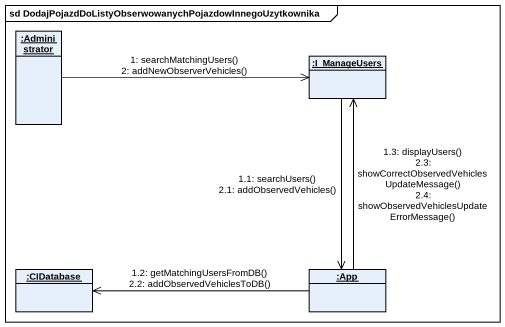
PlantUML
@startuml
mainframe sd DodajPojazdDoListyObserwowanychPojazdowInnegoUzytkownika
hide circle
hide empty members
object ":Administrator" as Administrator
object ":I_ManageUsers" as I_ManageUsers
object ":CIDatabase" as CIDatabase
object ":App" as App
Administrator -right-> I_ManageUsers : 1: searchMatchingUsers()\n2: addNewObserverVehicles()
I_ManageUsers --> App : 1.1: searchUsers()\n2.1: addObservedVehicles()
App -left-> CIDatabase : 1.2: getMatchingUsersFromDB()\n2.2: addObservedVehiclesToDB()
App -up-> I_ManageUsers : 1.3: displayUsers()\n2.3: showCorrectObservedVehiclesUpdateMessage()\n2.4: showObservedVehiclesUpdateErrorMessage()
@enduml
